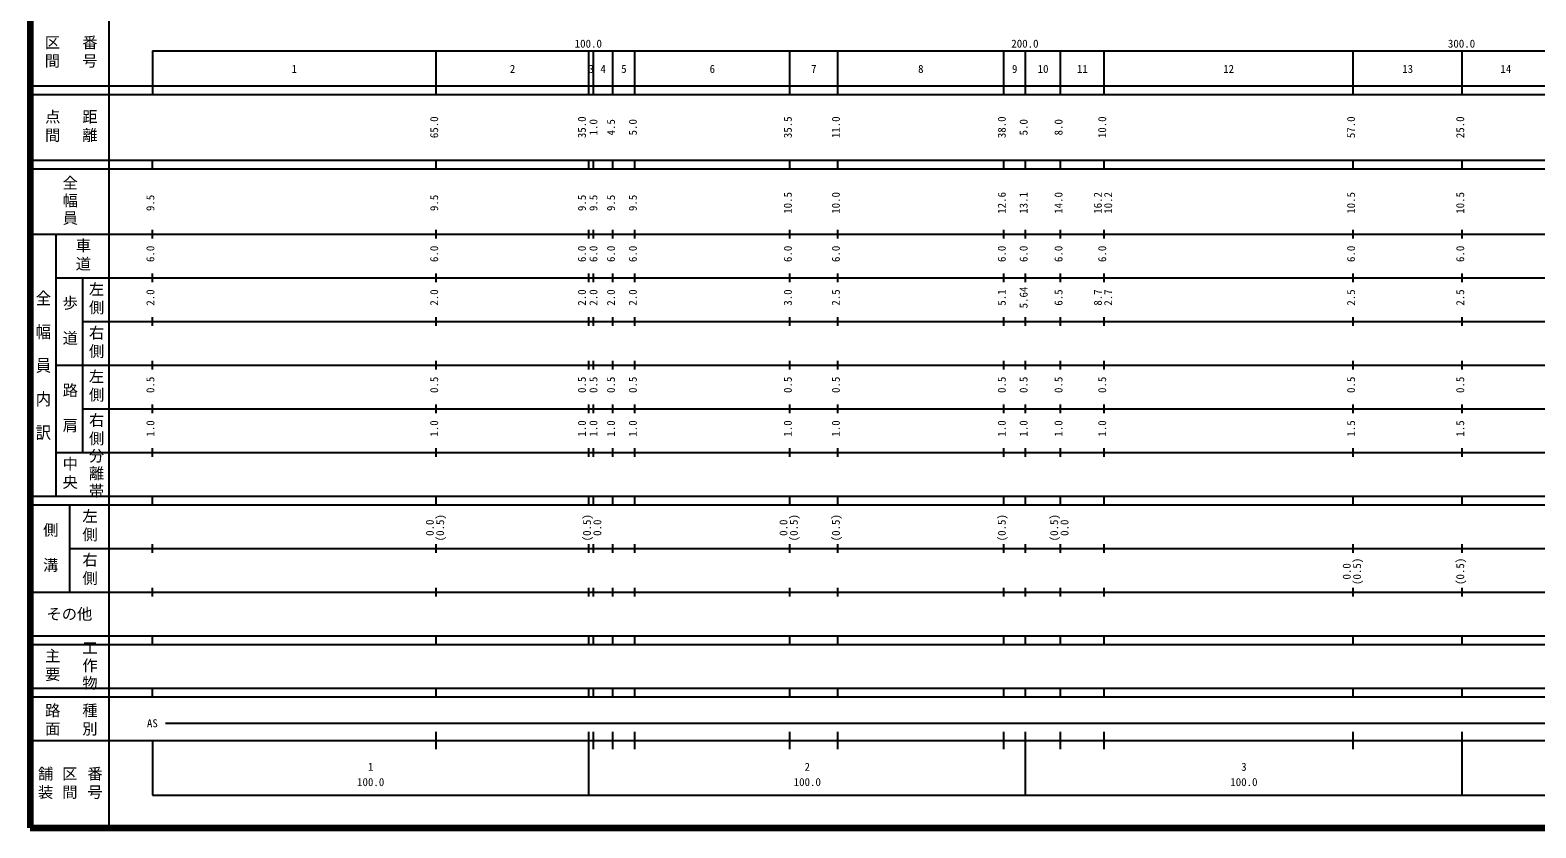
# Model space of a CAD drawing. Units: millimetres on the paper, enlarged 1000 times. Extents: x 40000 to 680000, y 20000 to 380000.
# Drawn here: x 40000 to 384873, y 20000 to 202759 of the extents above; entities that cross this region are included whole.
import ezdxf
from ezdxf.enums import TextEntityAlignment as Align

# ---------------------------------------------------------------- set-up
doc = ezdxf.new("R2010")
doc.units = ezdxf.units.MM
doc.header["$LTSCALE"] = 1000
doc.layers.add('M-TTL', color=2, linetype='Continuous', lineweight=140)
doc.layers.add('M-TTL-BAND', color=7, linetype='Continuous', lineweight=25)
doc.styles.add('@ＭＳ ゴシック', font='')
doc.styles.add('ＭＳ ゴシック', font='')
doc.styles.get('@ＭＳ ゴシック').set_extended_font_data('@MS Gothic')
doc.styles.get('ＭＳ ゴシック').set_extended_font_data('MS Gothic')

msp = doc.modelspace()

# ---------------------------------------------------------------- linework, layer by layer
at = {"layer": 'M-TTL'}
for p, q in [((40000, 380000), (40000, 20000)), ((40000, 20000), (680000, 20000))]:
    msp.add_line(p, q, dxfattribs=at)
at = {"layer": 'M-TTL-BAND'}
for p, q in [((58000, 370000), (58000, 20000)), ((68000, 198000), (579000, 198000)), ((68000, 198000), (68000, 188000)), ((133000, 188000), (133000, 198000)), ((168000, 188000), (168000, 198000)), ((169000, 188000), (169000, 198000)), ((173500, 188000), (173500, 198000)), ((178500, 188000), (178500, 198000)), ((214000, 188000), (214000, 198000)), ((225000, 188000), (225000, 198000)), ((263000, 188000), (263000, 198000)), ((268000, 188000), (268000, 198000)), ((276000, 188000), (276000, 198000)), ((286000, 188000), (286000, 198000)), ((343000, 188000), (343000, 198000)), ((368000, 188000), (368000, 198000)), ((40000, 190000), (579000, 190000)), ((40000, 188000), (579000, 188000)), ((40000, 173000), (579000, 173000)), ((68000, 171000), (68000, 173000)), ((133000, 171000), (133000, 173000)), ((168000, 171000), (168000, 173000)), ((169000, 171000), (169000, 173000)), ((173500, 171000), (173500, 173000)), ((178500, 171000), (178500, 173000)), ((214000, 171000), (214000, 173000)), ((225000, 171000), (225000, 173000)), ((263000, 171000), (263000, 173000)), ((268000, 171000), (268000, 173000)), ((276000, 171000), (276000, 173000)), ((286000, 171000), (286000, 173000)), ((343000, 171000), (343000, 173000)), ((368000, 171000), (368000, 173000)), ((40000, 171000), (579000, 171000)), ((40000, 156000), (579000, 156000)), ((46000, 96000), (46000, 156000)), ((68000, 155000), (68000, 157000)), ((133000, 155000), (133000, 157000)), ((168000, 155000), (168000, 157000)), ((169000, 155000), (169000, 157000)), ((173500, 155000), (173500, 157000)), ((178500, 155000), (178500, 157000)), ((214000, 155000), (214000, 157000)), ((225000, 155000), (225000, 157000)), ((263000, 155000), (263000, 157000)), ((268000, 155000), (268000, 157000)), ((276000, 155000), (276000, 157000)), ((286000, 155000), (286000, 157000)), ((343000, 155000), (343000, 157000)), ((368000, 155000), (368000, 157000)), ((46000, 146000), (579000, 146000)), ((52000, 146000), (52000, 106000)), ((68000, 145000), (68000, 147000)), ((133000, 145000), (133000, 147000)), ((168000, 145000), (168000, 147000)), ((169000, 145000), (169000, 147000)), ((173500, 145000), (173500, 147000)), ((178500, 145000), (178500, 147000)), ((214000, 145000), (214000, 147000)), ((225000, 145000), (225000, 147000)), ((263000, 145000), (263000, 147000)), ((268000, 145000), (268000, 147000)), ((276000, 145000), (276000, 147000)), ((286000, 145000), (286000, 147000)), ((343000, 145000), (343000, 147000)), ((368000, 145000), (368000, 147000)), ((52000, 136000), (579000, 136000)), ((68000, 135000), (68000, 137000)), ((133000, 135000), (133000, 137000)), ((168000, 135000), (168000, 137000)), ((169000, 135000), (169000, 137000)), ((173500, 135000), (173500, 137000)), ((178500, 135000), (178500, 137000)), ((214000, 135000), (214000, 137000)), ((225000, 135000), (225000, 137000)), ((263000, 135000), (263000, 137000)), ((268000, 135000), (268000, 137000)), ((276000, 135000), (276000, 137000)), ((286000, 135000), (286000, 137000)), ((343000, 135000), (343000, 137000)), ((368000, 135000), (368000, 137000)), ((46000, 126000), (579000, 126000)), ((68000, 125000), (68000, 127000)), ((133000, 125000), (133000, 127000)), ((168000, 125000), (168000, 127000)), ((169000, 125000), (169000, 127000)), ((173500, 125000), (173500, 127000)), ((178500, 125000), (178500, 127000)), ((214000, 125000), (214000, 127000)), ((225000, 125000), (225000, 127000)), ((263000, 125000), (263000, 127000)), ((268000, 125000), (268000, 127000)), ((276000, 125000), (276000, 127000)), ((286000, 125000), (286000, 127000)), ((343000, 125000), (343000, 127000)), ((368000, 125000), (368000, 127000)), ((52000, 116000), (579000, 116000)), ((68000, 115000), (68000, 117000)), ((133000, 115000), (133000, 117000)), ((168000, 115000), (168000, 117000)), ((169000, 115000), (169000, 117000)), ((173500, 115000), (173500, 117000)), ((178500, 115000), (178500, 117000)), ((214000, 115000), (214000, 117000)), ((225000, 115000), (225000, 117000)), ((263000, 115000), (263000, 117000)), ((268000, 115000), (268000, 117000)), ((276000, 115000), (276000, 117000)), ((286000, 115000), (286000, 117000)), ((343000, 115000), (343000, 117000)), ((368000, 115000), (368000, 117000)), ((68000, 105000), (68000, 107000)), ((133000, 105000), (133000, 107000)), ((168000, 105000), (168000, 107000)), ((169000, 105000), (169000, 107000)), ((173500, 105000), (173500, 107000)), ((178500, 105000), (178500, 107000)), ((214000, 105000), (214000, 107000)), ((225000, 105000), (225000, 107000)), ((263000, 105000), (263000, 107000)), ((268000, 105000), (268000, 107000)), ((276000, 105000), (276000, 107000)), ((286000, 105000), (286000, 107000)), ((343000, 105000), (343000, 107000)), ((368000, 105000), (368000, 107000)), ((46000, 106000), (579000, 106000)), ((40000, 96000), (579000, 96000)), ((40000, 94000), (579000, 94000)), ((49000, 94000), (49000, 74000)), ((68000, 94000), (68000, 96000)), ((133000, 94000), (133000, 96000)), ((168000, 94000), (168000, 96000)), ((169000, 94000), (169000, 96000)), ((173500, 94000), (173500, 96000)), ((178500, 94000), (178500, 96000)), ((214000, 94000), (214000, 96000)), ((225000, 94000), (225000, 96000)), ((263000, 94000), (263000, 96000)), ((268000, 94000), (268000, 96000)), ((276000, 94000), (276000, 96000)), ((286000, 94000), (286000, 96000)), ((343000, 94000), (343000, 96000)), ((368000, 94000), (368000, 96000)), ((49000, 84000), (579000, 84000)), ((68000, 83000), (68000, 85000)), ((133000, 83000), (133000, 85000)), ((168000, 83000), (168000, 85000)), ((169000, 83000), (169000, 85000)), ((173500, 83000), (173500, 85000)), ((178500, 83000), (178500, 85000)), ((214000, 83000), (214000, 85000)), ((225000, 83000), (225000, 85000)), ((263000, 83000), (263000, 85000)), ((268000, 83000), (268000, 85000)), ((276000, 83000), (276000, 85000)), ((286000, 83000), (286000, 85000)), ((343000, 83000), (343000, 85000)), ((368000, 83000), (368000, 85000)), ((40000, 74000), (579000, 74000)), ((68000, 73000), (68000, 75000)), ((133000, 73000), (133000, 75000)), ((168000, 73000), (168000, 75000)), ((169000, 73000), (169000, 75000)), ((173500, 73000), (173500, 75000)), ((178500, 73000), (178500, 75000)), ((214000, 73000), (214000, 75000)), ((225000, 73000), (225000, 75000)), ((263000, 73000), (263000, 75000)), ((268000, 73000), (268000, 75000)), ((276000, 73000), (276000, 75000)), ((286000, 73000), (286000, 75000)), ((343000, 73000), (343000, 75000)), ((368000, 73000), (368000, 75000)), ((40000, 64000), (579000, 64000)), ((68000, 62000), (68000, 64000)), ((133000, 62000), (133000, 64000)), ((168000, 62000), (168000, 64000)), ((169000, 62000), (169000, 64000)), ((173500, 62000), (173500, 64000)), ((178500, 62000), (178500, 64000)), ((214000, 62000), (214000, 64000)), ((225000, 62000), (225000, 64000)), ((263000, 62000), (263000, 64000)), ((268000, 62000), (268000, 64000)), ((276000, 62000), (276000, 64000)), ((286000, 62000), (286000, 64000)), ((343000, 62000), (343000, 64000)), ((368000, 62000), (368000, 64000)), ((40000, 62000), (579000, 62000)), ((40000, 52000), (579000, 52000)), ((68000, 50000), (68000, 52000)), ((133000, 50000), (133000, 52000)), ((168000, 50000), (168000, 52000)), ((169000, 50000), (169000, 52000)), ((173500, 50000), (173500, 52000)), ((178500, 50000), (178500, 52000)), ((214000, 50000), (214000, 52000)), ((225000, 50000), (225000, 52000)), ((263000, 50000), (263000, 52000)), ((268000, 50000), (268000, 52000)), ((276000, 50000), (276000, 52000)), ((286000, 50000), (286000, 52000)), ((343000, 50000), (343000, 52000)), ((368000, 50000), (368000, 52000)), ((40000, 50000), (579000, 50000)), ((71000, 44000), (532000, 44000)), ((133000, 38000), (133000, 42000)), ((168000, 27500), (168000, 42000)), ((169000, 38000), (169000, 42000)), ((173500, 38000), (173500, 42000)), ((178500, 38000), (178500, 42000)), ((214000, 38000), (214000, 42000)), ((225000, 38000), (225000, 42000)), ((263000, 38000), (263000, 42000)), ((268000, 27500), (268000, 42000)), ((276000, 38000), (276000, 42000)), ((286000, 38000), (286000, 42000)), ((343000, 38000), (343000, 42000)), ((368000, 27500), (368000, 42000)), ((40000, 40000), (579000, 40000)), ((68000, 40000), (68000, 27500)), ((68000, 27500), (579000, 27500))]:
    msp.add_line(p, q, dxfattribs=at)

# ---------------------------------------------------------------- texts
at = {"layer": 'M-TTL-BAND', "style": 'ＭＳ ゴシック'}
for s, p in [('100.0', (167844, 198195)), ('200.0', (267844, 198195)), ('300.0', (367844, 198195)), ('1', (100500, 192405)), ('2', (150500, 192405)), ('3', (168500, 192405)), ('4', (171250, 192405)), ('5', (176000, 192405)), ('6', (196250, 192405)), ('7', (219500, 192405)), ('8', (244000, 192405)), ('9', (265500, 192405)), ('10', (272000, 192405)), ('11', (281000, 192405)), ('12', (314500, 192405)), ('13', (355500, 192405)), ('14', (378000, 192405)), ('AS', (68000, 42500)), ('1', (118000, 32523)), ('2', (218000, 32523)), ('3', (318000, 32523)), ('100.0', (118000, 29033)), ('100.0', (218000, 29033)), ('100.0', (318000, 29033))]:
    msp.add_text(s, height=1833, dxfattribs=at).set_placement(p, align=Align.BOTTOM_CENTER)
for s, p in [('65.0', (134000, 180500)), ('35.0', (167837, 180500)), ('35.5', (215000, 180500)), ('11.0', (226000, 180500)), ('38.0', (264000, 180500)), ('10.0', (287000, 180500)), ('57.0', (344000, 180500)), ('25.0', (369000, 180500)), ('1.0', (170477, 180500)), ('4.5', (174500, 180500)), ('5.0', (179500, 180500)), ('5.0', (269000, 180500)), ('8.0', (277000, 180500)), ('12.6', (264000, 163174)), ('13.1', (269000, 163174)), ('16.2', (286000, 163174)), ('10.2', (288370, 163174)), ('9.5', (69000, 163174)), ('9.5', (134000, 163174)), ('9.5', (167837, 163174)), ('9.5', (170477, 163174)), ('9.5', (174500, 163174)), ('9.5', (179500, 163174)), ('10.5', (215000, 163174)), ('10.0', (226000, 163174)), ('14.0', (277000, 163174)), ('10.5', (344000, 163174)), ('10.5', (369000, 163174)), ('6.0', (69000, 151500)), ('6.0', (134000, 151500)), ('6.0', (167837, 151500)), ('6.0', (170477, 151500)), ('6.0', (174500, 151500)), ('6.0', (179500, 151500)), ('6.0', (215000, 151500)), ('6.0', (226000, 151500)), ('6.0', (264000, 151500)), ('6.0', (269000, 151500)), ('6.0', (277000, 151500)), ('6.0', (287000, 151500)), ('6.0', (344000, 151500)), ('6.0', (369000, 151500)), ('2.0', (69000, 141500)), ('2.0', (134000, 141500)), ('2.0', (167837, 141500)), ('2.0', (170477, 141500)), ('2.0', (174500, 141500)), ('2.0', (179500, 141500)), ('3.0', (215000, 141500)), ('2.5', (226000, 141500)), ('5.1', (264000, 141500)), ('5.64', (269000, 141500)), ('6.5', (277000, 141500)), ('8.7', (286000, 141500)), ('2.7', (288370, 141500)), ('2.5', (344000, 141500)), ('2.5', (369000, 141500)), ('0.5', (69000, 121500)), ('0.5', (134000, 121500)), ('0.5', (167837, 121500)), ('0.5', (170477, 121500)), ('0.5', (174500, 121500)), ('0.5', (179500, 121500)), ('0.5', (215000, 121500)), ('0.5', (226000, 121500)), ('0.5', (264000, 121500)), ('0.5', (269000, 121500)), ('0.5', (277000, 121500)), ('0.5', (287000, 121500)), ('0.5', (344000, 121500)), ('0.5', (369000, 121500)), ('1.0', (69000, 111500)), ('1.0', (134000, 111500)), ('1.0', (167837, 111500)), ('1.0', (170477, 111500)), ('1.0', (174500, 111500)), ('1.0', (179500, 111500)), ('1.0', (215000, 111500)), ('1.0', (226000, 111500)), ('1.0', (264000, 111500)), ('1.0', (269000, 111500)), ('1.0', (277000, 111500)), ('1.0', (287000, 111500)), ('1.5', (344000, 111500)), ('1.5', (369000, 111500)), ('0.0', (133000, 88764)), ('(0.5)', (135370, 88764)), ('(0.5)', (169000, 88764)), ('0.0', (171370, 88764)), ('0.0', (214000, 88764)), ('(0.5)', (216370, 88764)), ('(0.5)', (226000, 88764)), ('(0.5)', (264000, 88764)), ('(0.5)', (276000, 88764)), ('0.0', (278370, 88764)), ('0.0', (343000, 78764)), ('(0.5)', (345370, 78764)), ('(0.5)', (369000, 78764))]:
    msp.add_text(s, height=1833, rotation=90, dxfattribs=at).set_placement(p, align=Align.BOTTOM_CENTER)
at = {"layer": 'M-TTL-BAND', "style": '@ＭＳ ゴシック', "width": 1.1}
msp.add_text('全\u3000幅\u3000員\u3000内\u3000訳', height=2566, rotation=270, dxfattribs=at).set_placement((43000, 126000), align=Align.MIDDLE_CENTER)
at = {"layer": 'M-TTL-BAND', "style": 'ＭＳ ゴシック'}
msp.add_text('その他', height=2566, dxfattribs=at).set_placement((49000, 69000), align=Align.MIDDLE_CENTER)
at = {"layer": 'M-TTL-BAND', "char_height": 2566, "attachment_point": 5, "rotation": 270, "style": '@ＭＳ ゴシック'}
for s, insert in [('\\T1.2;区間', (45000, 197500)), ('\\T1.2;番号', (53500, 197500)), ('\\T1.2;点間', (45000, 180500)), ('\\T1.2;距離', (53500, 180500)), ('\\T1.15;全幅員', (49000, 163500)), ('\\T1.2;車道', (52000, 151000)), ('\\T1.2;左側', (55000, 141000)), ('\\T1.15;歩\u3000道', (49000, 136000)), ('\\T1.2;右側', (55000, 131000)), ('\\T1.2;左側', (55000, 121000)), ('\\T1.15;路\u3000肩', (49000, 116000)), ('\\T1.2;右側', (55000, 111000)), ('\\T1.2;中央', (49000, 101000)), ('\\T1.15;分離帯', (55000, 101000)), ('\\T1.15;側\u3000溝', (44500, 84000)), ('\\T1.2;左側', (53500, 89000)), ('\\T1.2;右側', (53500, 79000)), ('\\T1.15;工作物', (53500, 57000)), ('\\T1.2;主要', (45000, 57000)), ('\\T1.2;路面', (45000, 44500)), ('\\T1.2;種別', (53500, 44500)), ('\\T1.2;舗装', (43333, 30000)), ('\\T1.2;区間', (49000, 30000)), ('\\T1.2;番号', (54667, 30000))]:
    msp.add_mtext(s, dxfattribs=dict(at, insert=insert))

doc.saveas('drawing.dxf')
